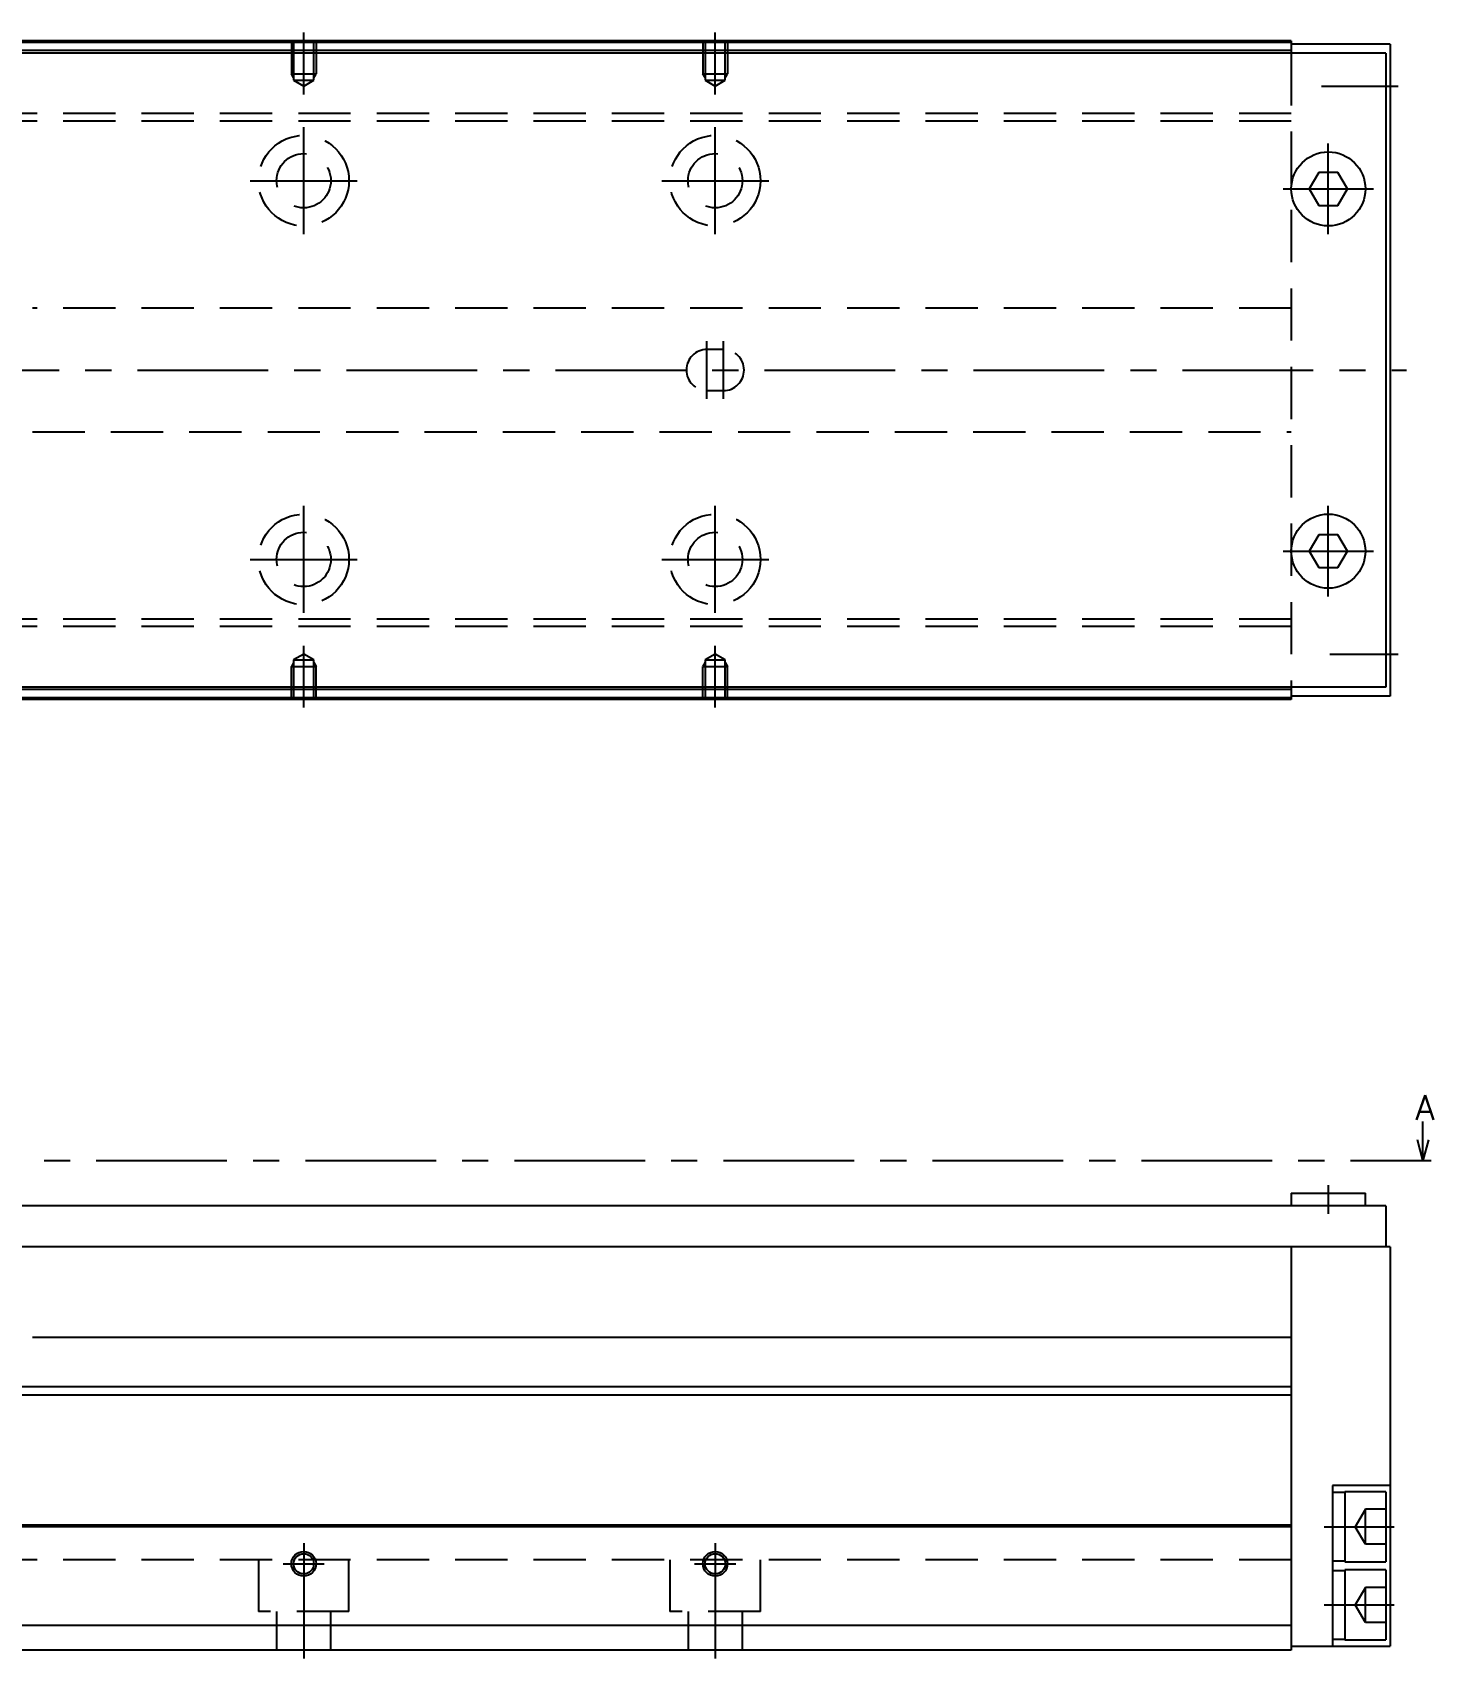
# Model space of a CAD drawing. Extents: x -2 to 786, y -8 to 353.
# Drawn here: x 615.7 to 785.9, y 9 to 206.5 of the extents above; entities that cross this region are included whole.
import ezdxf

# ---------------------------------------------------------------- set-up
doc = ezdxf.new("R2010")
doc.units = 0
doc.header["$LTSCALE"] = 0.5
doc.linetypes.add('CENTER', pattern=[50.8, 31.75, -6.35, 6.35, -6.35])
doc.linetypes.add('DASHED', pattern=[19.05, 12.7, -6.35])
for name, color, linetype in [('MSM_CENTER', 1, 'CENTER'), ('MSM_CONTINUOUS', 7, 'CONTINUOUS'), ('MSM_DASHED', 4, 'DASHED'), ('MSM_NARROW', 5, 'CONTINUOUS'), ('MSM_PART_NUMBER', 7, 'CONTINUOUS')]:
    doc.layers.add(name, color=color, linetype=linetype)
doc.styles.get("Standard").update_dxf_attribs({"font": 'txt.shx', "height": 3, "bigfont": 'bigfont.shx'})

msp = doc.modelspace()

# ---------------------------------------------------------------- linework, layer by layer
at = {"layer": 'MSM_CENTER'}
for p, q in [((648.67, 198.99), (648.67, 206.5)), ((698.67, 198.99), (698.67, 206.5)), ((772.34, 200), (781.67, 200)), ((648.67, 182), (648.67, 195)), ((698.67, 182), (698.67, 195)), ((773.17, 182), (773.17, 193)), ((642.17, 188.5), (655.17, 188.5)), ((692.17, 188.5), (705.17, 188.5)), ((767.67, 187.5), (778.67, 187.5)), ((697.67, 162), (697.67, 169)), ((699.67, 162), (699.67, 169)), ((323.67, 165.5), (782.67, 165.5)), ((648.67, 136), (648.67, 149)), ((698.67, 136), (698.67, 149)), ((773.17, 138), (773.17, 149)), ((642.17, 142.5), (655.17, 142.5)), ((692.17, 142.5), (705.17, 142.5)), ((767.67, 143.5), (778.67, 143.5)), ((648.67, 124.5), (648.67, 132.01)), ((698.67, 124.5), (698.67, 132.01)), ((773.34, 131), (781.67, 131)), ((318.67, 69.5), (785.67, 69.5)), ((773.17, 66.5), (773.17, 63)), ((772.67, 25), (781.17, 25)), ((648.67, 23), (648.67, 9)), ((698.67, 23), (698.67, 9)), ((646.17, 20.5), (651.17, 20.5)), ((696.17, 20.5), (701.17, 20.5)), ((772.67, 15.5), (781.17, 15.5))]:
    msp.add_line(p, q, dxfattribs=at)
at = {"layer": 'MSM_CONTINUOUS'}
for p, q in [((768.67, 205.5), (378.67, 205.5)), ((768.67, 205.5), (768.67, 204)), ((780.17, 204), (365.17, 204)), ((768.67, 205.3), (595.42, 205.3)), ((768.67, 204.3), (595.42, 204.3)), ((780.67, 205.1), (768.67, 205.1)), ((780.17, 204), (780.17, 127)), ((780.67, 205.1), (780.67, 125.9)), ((772.01, 189.5), (770.86, 187.5)), ((774.32, 189.5), (772.01, 189.5)), ((775.48, 187.5), (774.32, 189.5)), ((770.86, 187.5), (772.01, 185.5)), ((774.32, 185.5), (775.48, 187.5)), ((772.01, 185.5), (774.32, 185.5)), ((772.01, 145.5), (770.86, 143.5)), ((774.32, 145.5), (772.01, 145.5)), ((775.48, 143.5), (774.32, 145.5)), ((770.86, 143.5), (772.01, 141.5)), ((774.32, 141.5), (775.48, 143.5)), ((772.01, 141.5), (774.32, 141.5)), ((780.17, 127), (365.17, 127)), ((768.67, 126.7), (595.42, 126.7)), ((768.67, 127), (768.67, 125.5)), ((768.67, 125.5), (378.67, 125.5)), ((768.67, 125.7), (595.42, 125.7)), ((780.67, 125.9), (768.67, 125.9)), ((784.67, 69.5), (784.67, 74.23)), ((784.67, 69.5), (784, 72)), ((785.34, 72), (784.67, 69.5)), ((768.67, 65.5), (768.67, 64)), ((768.67, 65.5), (777.67, 65.5)), ((777.67, 64), (777.67, 65.5)), ((780.17, 64), (595.42, 64)), ((780.17, 64), (780.17, 59)), ((780.67, 59), (595.42, 59)), ((768.67, 59), (768.67, 10)), ((780.67, 59), (780.67, 10.5)), ((768.67, 48), (615.72, 48)), ((768.67, 42), (378.67, 42)), ((768.67, 41), (378.67, 41)), ((780.67, 30), (773.67, 30)), ((773.67, 30), (773.67, 10.5)), ((775.17, 29.15), (773.67, 29.15)), ((780.17, 29.25), (775.17, 29.25)), ((775.17, 29.25), (775.17, 20.75)), ((780.17, 29.25), (780.17, 20.75)), ((768.67, 25.2), (378.67, 25.2)), ((768.67, 25), (378.67, 25)), ((773.67, 20.85), (775.17, 20.85)), ((775.17, 20.75), (780.17, 20.75)), ((780.17, 19.75), (775.17, 19.75)), ((775.17, 19.75), (775.17, 11.25)), ((780.17, 19.75), (780.17, 11.25)), ((775.17, 19.65), (773.67, 19.65)), ((768.67, 13), (378.67, 13)), ((768.67, 10), (378.67, 10)), ((768.67, 10.5), (780.67, 10.5)), ((773.67, 11.35), (775.17, 11.35)), ((775.17, 11.25), (780.17, 11.25))]:
    msp.add_line(p, q, dxfattribs=at)
for centre, radius in [((773.17, 187.5), 4.5), ((773.17, 143.5), 4.5), ((648.67, 20.5), 1.23), ((698.67, 20.5), 1.23)]:
    msp.add_circle(centre, radius, dxfattribs=at)
at = {"layer": 'MSM_DASHED'}
for p, q in [((647.17, 205.5), (647.17, 201.5)), ((647.44, 205.5), (647.44, 200.7)), ((649.9, 200.7), (649.9, 205.5)), ((650.17, 205.5), (650.17, 201.5)), ((697.17, 205.5), (697.17, 201.5)), ((697.44, 205.5), (697.44, 200.7)), ((699.9, 200.7), (699.9, 205.5)), ((700.17, 205.5), (700.17, 201.5)), ((768.67, 204), (768.67, 127)), ((647.17, 201.5), (650.17, 201.5)), ((647.44, 201.03), (647.17, 201.5)), ((649.9, 201.03), (650.17, 201.5)), ((697.17, 201.5), (700.17, 201.5)), ((697.44, 201.03), (697.17, 201.5)), ((699.9, 201.03), (700.17, 201.5)), ((647.44, 200.7), (649.9, 200.7)), ((647.44, 200.7), (648.67, 199.99)), ((648.67, 199.99), (649.9, 200.7)), ((697.44, 200.7), (699.9, 200.7)), ((697.44, 200.7), (698.67, 199.99)), ((698.67, 199.99), (699.9, 200.7)), ((768.67, 196.65), (607.72, 196.65)), ((768.67, 195.75), (607.72, 195.75)), ((768.67, 173), (615.72, 173)), ((699.67, 168), (697.67, 168)), ((697.67, 163), (699.67, 163)), ((615.72, 158), (768.67, 158)), ((768.67, 135.25), (607.72, 135.25)), ((768.67, 134.35), (607.72, 134.35)), ((648.67, 131.01), (647.44, 130.3)), ((649.9, 130.3), (648.67, 131.01)), ((698.67, 131.01), (697.44, 130.3)), ((699.9, 130.3), (698.67, 131.01)), ((647.44, 129.97), (647.17, 129.5)), ((647.17, 129.5), (650.17, 129.5)), ((647.17, 125.5), (647.17, 129.5)), ((647.44, 130.3), (649.9, 130.3)), ((647.44, 130.3), (647.44, 125.5)), ((649.9, 125.5), (649.9, 130.3)), ((649.9, 129.97), (650.17, 129.5)), ((650.17, 125.5), (650.17, 129.5)), ((697.44, 129.97), (697.17, 129.5)), ((697.17, 129.5), (700.17, 129.5)), ((697.17, 125.5), (697.17, 129.5)), ((697.44, 130.3), (699.9, 130.3)), ((697.44, 130.3), (697.44, 125.5)), ((699.9, 125.5), (699.9, 130.3)), ((699.9, 129.97), (700.17, 129.5)), ((700.17, 125.5), (700.17, 129.5)), ((777.67, 27.12), (776.44, 25)), ((777.67, 22.88), (777.67, 27.12)), ((780.17, 27.12), (777.67, 27.12)), ((777.67, 22.88), (776.44, 25)), ((777.67, 25), (780.17, 25)), ((780.17, 22.88), (777.67, 22.88)), ((768.67, 21), (378.67, 21)), ((643.17, 21), (643.17, 14.7)), ((654.17, 14.7), (654.17, 21)), ((693.17, 21), (693.17, 14.7)), ((704.17, 14.7), (704.17, 21)), ((777.67, 17.62), (776.44, 15.5)), ((777.67, 13.38), (777.67, 17.62)), ((780.17, 17.62), (777.67, 17.62)), ((654.17, 14.7), (643.17, 14.7)), ((645.37, 14.7), (645.37, 10)), ((651.97, 10), (651.97, 14.7)), ((704.17, 14.7), (693.17, 14.7)), ((695.37, 14.7), (695.37, 10)), ((701.97, 10), (701.97, 14.7)), ((777.67, 13.38), (776.44, 15.5)), ((777.67, 15.5), (780.17, 15.5)), ((780.17, 13.38), (777.67, 13.38))]:
    msp.add_line(p, q, dxfattribs=at)
for centre, radius in [((648.67, 188.5), 5.5), ((698.67, 188.5), 5.5), ((648.67, 188.5), 3.3), ((698.67, 188.5), 3.3), ((648.67, 142.5), 5.5), ((698.67, 142.5), 5.5), ((648.67, 142.5), 3.3), ((698.67, 142.5), 3.3)]:
    msp.add_circle(centre, radius, dxfattribs=at)
for centre, start, end in [((697.67, 165.5), 90, 270), ((699.67, 165.5), 270, 90)]:
    msp.add_arc(centre, 2.5, start, end, dxfattribs=at)
at = {"layer": 'MSM_NARROW'}
for centre in [(648.67, 20.5), (698.67, 20.5)]:
    msp.add_circle(centre, 1.5, dxfattribs=at)

# ---------------------------------------------------------------- texts
at = {"layer": 'MSM_PART_NUMBER'}
msp.add_text('A', height=3, dxfattribs=at).set_placement((783.76, 74.41))

doc.saveas('drawing.dxf')
